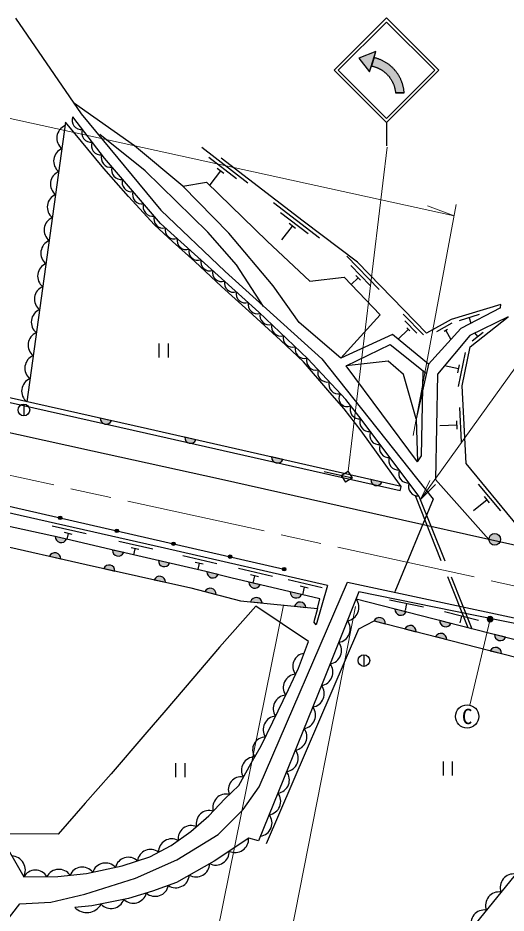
# Model space of a CAD drawing. Units: millimetres at full size, sheet at 1:1000; details may follow other scales. Extents: x 40000 to 680000, y 20000 to 380000.
# Drawn here: x 372594 to 414581, y 238058 to 315110 of the extents above; entities that cross this region are included whole.
import ezdxf
from ezdxf.enums import TextEntityAlignment as Align

# ---------------------------------------------------------------- set-up
doc = ezdxf.new("R2010")
doc.units = ezdxf.units.MM
doc.header["$LTSCALE"] = 1000
doc.linetypes.add('CHAIN', pattern=[18.5, 12, -1.5, 3.5, -1.5])
doc.linetypes.add('DASHED', pattern=[7.5, 6, -1.5])
for name, color, linetype, lineweight in [('M-BGD', 7, 'Continuous', 25), ('M-BMK', 2, 'CHAIN', 13), ('M-BMK-ROW', 30, 'Continuous', 25), ('M-STR-HTXT', 7, 'Continuous', 13), ('M-STR-STRC', 7, 'Continuous', 25)]:
    doc.layers.add(name, color=color, linetype=linetype, lineweight=lineweight)
doc.styles.add('ＭＳ ゴシック', font='')
doc.styles.get('ＭＳ ゴシック').set_extended_font_data('MS Gothic')

# ---------------------------------------------------------------- blocks, each defined once
blk = doc.blocks.new('open_arrow')
at = {"color": 0, "linetype": 'Continuous', "lineweight": -2}
blk.add_lwpolyline([(7.5, 1.25), (0, 0), (7.5, -1.25)], dxfattribs=at)

msp = doc.modelspace()

# ---------------------------------------------------------------- hatches: boundary and pattern name
at = {"layer": 'M-BGD'}
for points in [[(380639, 280436, -0.82183), (379672, 280653)], [(387910, 278793, -0.82183), (386944, 279013)], [(395380, 277097, -0.82183), (394414, 277316)], [(403907, 275160, -0.82183), (402941, 275379)], [(376079, 272117, -0.41421), (376259, 272229, -0.41421), (376371, 272050, -1)], [(376768, 270242, -0.82183), (375804, 270470)], [(380952, 270999, -0.41421), (381132, 271112, -0.41421), (381245, 270932, -1)], [(413105, 270228, -1), (414105, 270228, -1)], [(385826, 269882, -0.41421), (386006, 269995, -0.41421), (386118, 269815, -1)], [(375312, 268769, -0.82183), (376278, 268549)], [(381690, 269086, -0.82183), (380724, 269308)], [(385642, 268179, -0.82183), (384676, 268400)], [(390700, 268765, -0.41421), (390879, 268877, -0.41421), (390992, 268698, -1)], [(379975, 267717, -0.82183), (380942, 267502)], [(389810, 267193, -0.82183), (388850, 267439)], [(395348, 267699, -0.41421), (395528, 267812, -0.41421), (395641, 267632, -1)], [(384316, 266752, -0.82183), (385284, 266537)], [(388680, 265739, -0.82183), (389640, 265491)], [(393427, 266316, -0.82183), (392463, 266544)], [(392611, 264859, -0.82183), (393596, 264758)], [(396985, 265475, -0.82183), (396021, 265703)], [(396376, 264473, -0.82183), (397362, 264371)], [(405977, 263981, -0.82183), (405017, 264226)], [(403232, 263206, -0.82183), (404192, 262960)], [(405882, 262527, -0.82183), (406842, 262281)], [(409833, 262996, -0.82183), (408873, 263241)], [(408517, 261852, -0.82183), (409477, 261606)], [(414542, 261794, -0.82183), (413582, 262039)], [(413224, 260645, -0.82183), (414184, 260399)]]:
    msp.add_hatch(color=256, dxfattribs=at).paths.add_polyline_path(points)
at = {"layer": 'M-STR-HTXT'}
msp.add_hatch(color=256, dxfattribs=at).paths.add_polyline_path([(412995, 263228, -0.41421), (413079, 263571, -0.41421), (413423, 263487, -1)])
at = {"layer": 'M-STR-STRC'}
for points in [[(403222, 311688), (403388, 312207), (401918, 311643), (402830, 310459), (402996, 310978), (402996, 310978)], [(403226, 311700), (403226, 311700), (403388, 312207), (401918, 311643), (402830, 310459), (402996, 310978), (402996, 310978)], [(405127, 310476), (405091, 310522), (405055, 310567), (405017, 310611), (404979, 310655), (404940, 310698), (404900, 310740), (404860, 310782), (404818, 310822), (404777, 310863), (404734, 310902), (404691, 310941), (404647, 310979), (404602, 311016), (404557, 311052), (404511, 311088), (404464, 311123), (404417, 311157), (404370, 311190), (404321, 311222), (404273, 311253), (404223, 311284), (404173, 311314), (404123, 311343), (404072, 311371), (404021, 311398), (403969, 311424), (403917, 311449), (403864, 311474), (403811, 311497), (403757, 311519), (403703, 311541), (403649, 311562), (403594, 311581), (403539, 311600), (403484, 311618), (403429, 311635), (403373, 311650), (403317, 311665), (403260, 311679), (403222, 311688), (402996, 310978), (403000, 310977), (403044, 310968), (403088, 310958), (403132, 310947), (403175, 310936), (403219, 310923), (403262, 310910), (403305, 310897), (403348, 310882), (403390, 310867), (403432, 310851), (403474, 310834), (403516, 310817), (403557, 310798), (403598, 310780), (403639, 310760), (403679, 310740), (403719, 310719), (403759, 310697), (403798, 310675), (403837, 310651), (403875, 310628), (403913, 310603), (403951, 310578), (403988, 310552), (404024, 310526), (404060, 310499), (404096, 310471), (404131, 310443), (404166, 310414), (404200, 310385), (404234, 310355), (404267, 310324), (404299, 310293), (404332, 310261), (404363, 310229), (404394, 310196), (404424, 310163), (404454, 310129), (404483, 310094), (404512, 310059), (404540, 310024), (404567, 309988), (404594, 309951), (404620, 309915), (404645, 309877), (404670, 309840), (404694, 309801), (404717, 309763), (404740, 309724), (404762, 309684), (404783, 309645), (404804, 309605), (404824, 309564), (404843, 309523), (404862, 309482), (404880, 309441), (404897, 309399), (404913, 309357), (404929, 309315), (404943, 309272), (404958, 309229), (404971, 309186), (404984, 309143), (404995, 309099), (405007, 309055), (405017, 309011), (405026, 308967), (405035, 308923), (405043, 308879), (405051, 308834), (405057, 308789), (405063, 308745), (405068, 308700), (405072, 308655), (405815, 308656), (405811, 308714), (405805, 308772), (405799, 308830), (405792, 308887), (405784, 308945), (405774, 309002), (405764, 309059), (405753, 309116), (405740, 309173), (405727, 309229), (405713, 309286), (405698, 309342), (405682, 309397), (405664, 309453), (405646, 309508), (405627, 309563), (405607, 309617), (405586, 309672), (405564, 309725), (405541, 309779), (405517, 309832), (405493, 309884), (405467, 309936), (405441, 309988), (405413, 310039), (405385, 310090), (405356, 310140), (405325, 310190), (405295, 310239), (405263, 310287), (405230, 310335), (405197, 310383), (405162, 310430)]]:
    msp.add_hatch(color=256, dxfattribs=at).paths.add_polyline_path(points)

# ---------------------------------------------------------------- linework, layer by layer
at = {"layer": 'M-BGD'}
for p, q in [((376699, 306149), (373356, 282070)), ((392367, 300890), (388406, 303941)), ((391392, 301262), (389015, 303093)), ((390298, 301727), (389743, 302154)), ((390020, 301940), (389105, 300752)), ((398534, 296138), (394573, 299190)), ((397559, 296511), (395183, 298342)), ((396188, 297189), (395272, 296001)), ((396465, 296975), (395910, 297403)), ((403677, 291721), (400889, 294590)), ((402905, 292086), (401232, 293807)), ((402048, 292537), (401658, 292938)), ((401853, 292738), (401255, 292161)), ((414096, 290148), (414139, 290456)), ((407468, 287820), (405726, 289613)), ((406905, 287970), (405859, 289046)), ((412257, 289569), (410535, 289045)), ((411396, 289307), (411543, 288825)), ((406167, 288299), (405302, 287458)), ((406289, 288173), (406045, 288424)), ((409905, 288833), (408597, 288098)), ((409550, 288289), (409245, 288118)), ((409398, 288204), (409829, 287436)), ((411674, 287316), (412615, 288061)), ((412144, 287688), (411904, 287992)), ((384712, 287080), (384712, 285880)), ((385512, 287080), (385512, 285880)), ((410475, 283371), (411092, 286307)), ((410490, 284900), (409282, 285155)), ((410418, 284558), (410562, 285243)), ((373106, 281862), (373106, 280862)), ((410748, 278588), (410592, 281583)), ((380639, 280436), (379672, 280653)), ((342110, 279905), (395494, 267665)), ((410370, 280070), (408872, 279992)), ((410388, 279720), (410352, 280419)), ((387910, 278793), (386944, 279013)), ((395380, 277097), (394414, 277316)), ((403907, 275160), (402941, 275379)), ((405482, 274392), (405571, 274782)), ((414129, 272668), (412220, 274983)), ((412943, 273634), (411786, 272680)), ((413166, 273364), (412720, 273904)), ((378457, 270689), (375532, 271355)), ((376768, 270242), (375804, 270470)), ((377269, 270652), (376587, 270807)), ((376928, 270730), (376815, 270231)), ((384192, 269385), (381267, 270050)), ((381690, 269086), (380724, 269308)), ((383004, 269348), (382322, 269503)), ((382663, 269425), (382540, 268891)), ((375312, 268769), (376278, 268549)), ((385642, 268179), (384676, 268400)), ((389708, 268129), (386783, 268795)), ((388520, 268092), (387838, 268247)), ((388179, 268169), (388055, 267625)), ((379975, 267717), (380942, 267502)), ((389810, 267193), (388850, 267439)), ((394479, 267041), (391554, 267708)), ((384316, 266752), (385284, 266537)), ((393291, 267004), (392609, 267160)), ((392950, 267082), (392809, 266463)), ((398753, 266067), (395828, 266734)), ((393427, 266316), (392463, 266544)), ((397565, 266030), (396883, 266186)), ((397224, 266108), (397075, 265454)), ((399226, 266267), (398251, 262867)), ((388680, 265739), (389640, 265491)), ((396985, 265475), (396021, 265703)), ((392611, 264859), (393596, 264758)), ((396376, 264473), (397362, 264371)), ((407489, 264398), (404549, 264991)), ((406019, 264695), (405900, 264107)), ((398352, 264270), (398059, 263128)), ((405977, 263981), (405017, 264226)), ((412196, 263251), (409287, 263986)), ((410741, 263618), (410594, 263036)), ((398251, 262867), (398059, 263128)), ((403232, 263206), (404192, 262960)), ((409833, 262996), (408873, 263241)), ((405882, 262527), (406842, 262281)), ((414542, 261794), (413582, 262039)), ((408517, 261852), (409477, 261606)), ((413224, 260645), (414184, 260399)), ((402350, 260295), (402350, 259295)), ((427964, 256839), (411625, 236764)), ((386149, 250956), (386149, 249756)), ((386949, 250956), (386949, 249756)), ((409158, 251115), (409158, 249915)), ((409958, 251115), (409958, 249915))]:
    msp.add_line(p, q, dxfattribs=at)
at = {"layer": 'M-BGD', "linetype": 'DASHED'}
for p, q in [((406752, 273990), (411282, 262626)), ((407088, 273958), (411642, 262535))]:
    msp.add_line(p, q, dxfattribs=at)
at = {"layer": 'M-BGD'}
for points in [[(414096, 290148), (410677, 288376), (407906, 285307), (404804, 287870), (400356, 285829), (396787, 288888), (394534, 292051), (390730, 296569), (386777, 300635), (382616, 304105), (377379, 307806)], [(405571, 274782), (402108, 279559), (400652, 281465), (399436, 282855), (397149, 285497), (395174, 287363), (392469, 289858), (390115, 292003), (387800, 294138), (385904, 295871), (384338, 297292), (382098, 299733), (379986, 302141), (376699, 306149)], [(407088, 273958), (402104, 280566), (400803, 282258), (397531, 285753), (393316, 289794), (384868, 297409), (380034, 303037), (377314, 306600)], [(393730, 290283), (391383, 293857), (388915, 296658), (383527, 301941), (379638, 305065)], [(414139, 290456), (409864, 289154), (407747, 287965), (401804, 294080), (397124, 297604), (390069, 303039)], [(386777, 300635), (388807, 300985), (394042, 295895), (397694, 292459), (400641, 292800), (403762, 289555), (400356, 285829)], [(439179, 295150), (437411, 287006), (437651, 282172), (439830, 274135), (430379, 272401), (422818, 273000), (415583, 271375), (411143, 276761), (410796, 283441), (411502, 286797), (414767, 289382)], [(405571, 274782), (383747, 279739), (353480, 286529), (336880, 290097)], [(405482, 274392), (383659, 279349), (353394, 286138), (336796, 289706)], [(414767, 289382), (411449, 287771), (408688, 284438), (408516, 275376), (413105, 270228)], [(509632, 270673), (499211, 266388), (493583, 264374), (489178, 263202), (485189, 262296), (480768, 261607), (476097, 261220), (467853, 260910), (461606, 261049), (454935, 261455), (445469, 262901), (438377, 264382), (426338, 267284), (413105, 270228), (405675, 271868), (389859, 275428), (379020, 277814), (364046, 281106), (348220, 284693), (335493, 287431)], [(407906, 285307), (406838, 280615), (406971, 276908), (400829, 285165), (404620, 286985), (407726, 284514)], [(406838, 280615), (405750, 284416), (404442, 285565), (400829, 285165)], [(406971, 276908), (407294, 277420), (407457, 284728)], [(340050, 262852), (343122, 275946), (352961, 273871), (359636, 272291), (370615, 269836), (378459, 268054), (387470, 266051), (391750, 264948), (398352, 264270), (398566, 265102), (390893, 266916), (388755, 267464), (380658, 269323), (376169, 270384), (370759, 271572), (367544, 272322), (363387, 273297), (358652, 274400), (354121, 275461), (350478, 276307), (346267, 277304), (341939, 278268), (334688, 280003), (333943, 281400)], [(399226, 266267), (385206, 269462), (371273, 272631), (356189, 276096), (345268, 278675), (337957, 280299), (337126, 279420)], [(494541, 257575), (479241, 254772), (466269, 254248), (456765, 254900), (442016, 257467), (431674, 259606), (425389, 260939), (411776, 263715), (401930, 265701), (398814, 257925), (393301, 244274), (392441, 244502), (389461, 242536), (386234, 240684), (384160, 239938), (382099, 239309), (378945, 238670), (377491, 238537)], [(486684, 252749), (479085, 251886), (471442, 251443), (463657, 251523), (457929, 251872), (444342, 254181), (430032, 257841), (411642, 262535), (401680, 265078)], [(371073, 244729), (373091, 241173), (376039, 241203), (378506, 241466), (381570, 242121), (383950, 242892), (385771, 243874), (387476, 245088), (389028, 246427), (390377, 247901), (391582, 249039), (392655, 250969), (393519, 252447), (394507, 254509), (395853, 257318), (396722, 259143), (397600, 261434), (393053, 264490), (389929, 260938), (387635, 258246), (385323, 255524), (383518, 253427), (380622, 250038), (378389, 247523), (376049, 244850), (370932, 244869)], [(393983, 244058), (401928, 262529), (403232, 263206)], [(403232, 263206), (425486, 257502), (443750, 252616), (452711, 250790), (459742, 249854), (467989, 249397), (477293, 249654), (485691, 250624)]]:
    msp.add_lwpolyline(points, dxfattribs=at)
for centre, radius in [((373106, 281362), 500), ((376225, 272083), 150), ((381099, 270966), 150), ((413605, 270228), 500), ((385972, 269849), 150), ((390846, 268731), 150), ((395494, 267665), 150), ((402350, 259795), 500)]:
    msp.add_circle(centre, radius, dxfattribs=at)
for centre, radius, start, end in [((378039, 306290), 789, 156.87872, 277.84525), ((377102, 304771), 1160, 112.58095, 231.61057), ((378872, 305199), 789, 156.87872, 277.84525), ((379706, 304108), 789, 156.87872, 277.84525), ((376827, 302790), 1160, 112.58095, 231.61057), ((380557, 303048), 794, 159.50937, 280.0788), ((381453, 302002), 802, 160.73341, 280.5907), ((376552, 300809), 1160, 112.58095, 231.61057), ((382357, 300949), 802, 160.73341, 280.5907), ((376277, 298828), 1160, 112.58095, 231.61057), ((383262, 299896), 802, 160.73341, 280.5907), ((384166, 298843), 802, 160.73341, 280.5907), ((376002, 296847), 1160, 112.58095, 231.61057), ((385094, 297831), 812, 164.00356, 283.07347), ((386046, 296868), 787, 167.4166, 288.52482), ((375727, 294866), 1160, 112.58095, 231.61057), ((387064, 295950), 787, 167.4166, 288.52482), ((388082, 295032), 787, 167.4166, 288.52482), ((375452, 292885), 1160, 112.58095, 231.61057), ((389101, 294115), 787, 167.4166, 288.52482), ((390119, 293197), 787, 167.4166, 288.52482), ((391137, 292279), 787, 167.4166, 288.52482), ((375177, 290904), 1160, 112.58095, 231.61057), ((392156, 291361), 787, 167.4166, 288.52482), ((393178, 290439), 792, 167.20061, 287.87726), ((374902, 288923), 1160, 112.58095, 231.61057), ((394213, 289501), 812, 166.45716, 285.48678), ((395221, 288534), 812, 166.45716, 285.48678), ((374627, 286942), 1160, 112.58095, 231.61057), ((396230, 287574), 812, 166.45716, 285.48678), ((397238, 286608), 812, 166.45716, 285.48678), ((374351, 284961), 1160, 112.58095, 231.61057), ((398231, 285598), 808, 163.66539, 283.02595), ((399192, 284581), 812, 163.6, 282.62962), ((374076, 282980), 1160, 112.58095, 231.61057), ((400149, 283559), 812, 163.6, 282.62962), ((400922, 282369), 715, 146.29063, 294.4486), ((401963, 281413), 806, 157.77186, 277.35391), ((380177, 280640), 505, 178.52646, 336.18465), ((402817, 280304), 812, 157.51018, 276.5398), ((387449, 278998), 505, 178.37355, 336.03174), ((403660, 279187), 812, 157.51018, 276.5398), ((404503, 278069), 812, 157.51018, 276.5398), ((394919, 277302), 505, 178.37355, 336.03174), ((405309, 277001), 812, 157.51018, 276.5398), ((406152, 275883), 812, 157.51018, 276.5398), ((403445, 275365), 505, 178.37355, 336.03174), ((406995, 274765), 812, 157.51018, 276.5398), ((376309, 270451), 505, 177.87789, 335.53608), ((375774, 268564), 505, 358.37759, 156.03578), ((381229, 269292), 505, 178.23946, 335.89765), ((385181, 268385), 505, 178.23946, 335.89765), ((380437, 267514), 505, 358.63357, 156.29176), ((389355, 267411), 505, 176.78887, 334.44706), ((384779, 266549), 505, 358.63357, 156.29176), ((389136, 265520), 505, 356.72376, 154.38195), ((392968, 266526), 505, 177.86927, 335.52746), ((393093, 264711), 505, 5.3072, 162.96539), ((396525, 265685), 505, 177.86927, 335.52746), ((400761, 264369), 1160, 278.64911, 37.67873), ((396859, 264325), 505, 5.3072, 162.96539), ((405522, 264198), 505, 176.84918, 334.50737), ((400018, 262512), 1160, 278.64911, 37.67873), ((403688, 262989), 505, 356.79261, 154.4508), ((406338, 262309), 505, 356.79261, 154.4508), ((409378, 263214), 505, 176.84918, 334.50737), ((408973, 261634), 505, 356.79261, 154.4508), ((414086, 262012), 505, 176.85211, 334.51031), ((399274, 260656), 1160, 278.64911, 37.67873), ((413680, 260427), 505, 356.79261, 154.4508), ((397332, 259317), 1102, 96.47604, 218.92901), ((398529, 258799), 1161, 278.63343, 37.64832), ((396574, 257470), 1158, 94.9368, 214.08934), ((397783, 256945), 1160, 278.49286, 37.52248), ((395714, 255665), 1160, 94.8767, 213.90632), ((397034, 255091), 1160, 278.49286, 37.52248), ((394849, 253861), 1160, 94.87849, 213.90811), ((396285, 253236), 1160, 278.49286, 37.52248), ((393892, 252106), 1108, 90.31318, 212.41308), ((395536, 251382), 1160, 278.49286, 37.52248), ((392985, 250352), 1160, 91.40609, 210.43571), ((391782, 248693), 1090, 79.24398, 202.49614), ((394787, 249527), 1160, 278.49286, 37.52248), ((390510, 247152), 1156, 76.73923, 196.04883), ((394038, 247673), 1160, 278.49286, 37.52248), ((389055, 245761), 1126, 72.16605, 193.19413), ((393289, 245818), 1160, 278.49286, 37.52248), ((387515, 244445), 1148, 67.29013, 187.01207), ((385821, 243319), 1130, 60.63273, 181.38713), ((391282, 244443), 1160, 243.90116, 2.93078), ((383994, 242398), 1133, 52.06045, 172.67796), ((371994, 241751), 1241, 332.20136, 86.95086), ((382082, 241732), 1131, 45.79662, 166.49897), ((389600, 243364), 1172, 243.44806, 1.81384), ((378127, 240892), 1131, 37.33636, 158.06528), ((380127, 241211), 1160, 42.55407, 161.58369), ((387916, 242328), 1160, 240.33888, 359.36851), ((374097, 240594), 1160, 31.08325, 150.11287), ((376120, 240675), 1152, 33.72163, 153.22916), ((386178, 241411), 1167, 236.84775, 355.4931), ((415238, 240270), 1160, 81.34375, 200.37337), ((384396, 240670), 1168, 229.70405, 348.33435), ((382510, 240080), 1170, 226.61616, 345.1131), ((413975, 238719), 1160, 81.34375, 200.37337), ((380610, 239608), 1160, 221.95134, 340.98096), ((378509, 239523), 1417, 224.09323, 330.84338), ((412713, 237168), 1160, 81.34375, 200.37337)]:
    msp.add_arc(centre, radius, start, end, dxfattribs=at)
at = {"layer": 'M-BMK'}
msp.add_lwpolyline([(266708, 299375), (363972, 277476), (444932, 259735), (452346, 258294), (457309, 257709), (461860, 257256), (467087, 256886), (471955, 257024), (477157, 257476), (482897, 258270), (490671, 259842), (499917, 262789), (506462, 265379), (554659, 289979)], dxfattribs=at)
at = {"layer": 'M-BMK-ROW'}
for points in [[(372391, 315098), (378037, 306844), (384891, 298552), (390422, 293277), (398728, 285760), (408296, 273687), (405006, 265717)], [(369205, 234291), (372746, 238854), (375437, 239009), (378351, 239697), (382718, 241074), (386250, 242637), (389830, 244815), (391972, 246968), (393338, 248925), (400933, 266547), (431629, 259959)]]:
    msp.add_lwpolyline(points, dxfattribs=at)
at = {"layer": 'M-STR-HTXT'}
for p, q in [((400995, 276106), (404355, 303990)), ((406585, 279173), (410297, 299060)), ((410113, 298077), (407812, 298931)), ((388485, 230131), (395436, 264569)), ((401637, 264439), (394565, 228530)), ((413209, 263357), (411461, 255959))]:
    msp.add_line(p, q, dxfattribs=at)
for points in [[(341685, 313245), (370478, 306762), (410113, 298077)], [(407211, 273649), (430615, 306212), (452265, 306212)]]:
    msp.add_lwpolyline(points, dxfattribs=at)
msp.add_circle((413209, 263357), 250, dxfattribs=at)
at = {"layer": 'M-STR-STRC'}
for p, q in [((399795, 310610), (404295, 315110)), ((400148, 310610), (404295, 314756)), ((408795, 310609), (404295, 315110)), ((408442, 310609), (404295, 314756)), ((403388, 312207), (401918, 311643)), ((402830, 310459), (403388, 312207)), ((401918, 311643), (402830, 310459)), ((399795, 310610), (404295, 306109)), ((400148, 310610), (404295, 306463)), ((404295, 306463), (408442, 310609)), ((404295, 306109), (408795, 310609)), ((405815, 308656), (405072, 308655)), ((404295, 306109), (404295, 304110)), ((398930, 276061), (401370, 275515)), ((400404, 275732), (400995, 276106)), ((401370, 275515), (400995, 276106)), ((400404, 275732), (400779, 275140)), ((401370, 275515), (400779, 275140))]:
    msp.add_line(p, q, dxfattribs=at)
for points in [[(403388, 312207), (401918, 311643), (402830, 310459)], [(403388, 312207), (401918, 311643), (402830, 310459)], [(403222, 311688), (403388, 312207), (401918, 311643), (402830, 310459), (402996, 310978)], [(403222, 311688), (402996, 310978), (402996, 310978), (403000, 310977), (403044, 310968), (403088, 310958), (403132, 310947), (403175, 310936), (403219, 310923), (403262, 310910), (403305, 310897), (403348, 310882), (403390, 310867), (403432, 310851), (403474, 310834), (403516, 310817), (403557, 310798), (403598, 310780), (403639, 310760), (403679, 310740), (403719, 310719), (403759, 310697), (403798, 310675), (403837, 310651), (403875, 310628), (403913, 310603), (403951, 310578), (403988, 310552), (404024, 310526), (404060, 310499), (404096, 310471), (404131, 310443), (404166, 310414), (404200, 310385), (404234, 310355), (404267, 310324), (404299, 310293), (404332, 310261), (404363, 310229), (404394, 310196), (404424, 310163), (404454, 310129), (404483, 310094), (404512, 310059), (404540, 310024), (404567, 309988), (404594, 309951), (404620, 309915), (404645, 309877), (404670, 309840), (404694, 309801), (404717, 309763), (404740, 309724), (404762, 309684), (404783, 309645), (404804, 309605), (404824, 309564), (404843, 309523), (404862, 309482), (404880, 309441), (404897, 309399), (404913, 309357), (404929, 309315), (404943, 309272), (404958, 309229), (404971, 309186), (404984, 309143), (404995, 309099), (405007, 309055), (405017, 309011), (405026, 308967), (405035, 308923), (405043, 308879), (405051, 308834), (405057, 308789), (405063, 308745), (405068, 308700), (405072, 308655), (405072, 308655), (405815, 308656), (405815, 308656), (405811, 308714), (405805, 308772), (405799, 308830), (405792, 308887), (405784, 308945), (405774, 309002), (405764, 309059), (405753, 309116), (405740, 309173), (405727, 309229), (405713, 309286), (405698, 309342), (405682, 309397), (405664, 309453), (405646, 309508), (405627, 309563), (405607, 309617), (405586, 309672), (405564, 309725), (405541, 309779), (405517, 309832), (405493, 309884), (405467, 309936), (405441, 309988), (405413, 310039), (405385, 310090), (405356, 310140), (405325, 310190), (405295, 310239), (405263, 310287), (405230, 310335), (405197, 310383), (405162, 310430), (405127, 310476), (405091, 310522), (405055, 310567), (405017, 310611), (404979, 310655), (404940, 310698), (404900, 310740), (404860, 310782), (404818, 310822), (404777, 310863), (404734, 310902), (404691, 310941), (404647, 310979), (404602, 311016), (404557, 311052), (404511, 311088), (404464, 311123), (404417, 311157), (404370, 311190), (404321, 311222), (404273, 311253), (404223, 311284), (404173, 311314), (404123, 311343), (404072, 311371), (404021, 311398), (403969, 311424), (403917, 311449), (403864, 311474), (403811, 311497), (403757, 311519), (403703, 311541), (403649, 311562), (403594, 311581), (403539, 311600), (403484, 311618), (403429, 311635), (403373, 311650), (403317, 311665), (403260, 311679)]]:
    msp.add_lwpolyline(points, close=True, dxfattribs=at)
msp.add_circle((411231, 254986), 1000, dxfattribs=at)

# ---------------------------------------------------------------- block references
at = {"layer": 'M-STR-HTXT', "xscale": 240, "yscale": 240, "rotation": 54.3}
msp.add_blockref('open_arrow', (407211, 273649), dxfattribs=at)

# ---------------------------------------------------------------- texts
at = {"layer": 'M-STR-STRC', "style": 'ＭＳ ゴシック'}
msp.add_text('C', height=1320, dxfattribs=at).set_placement((411231, 254986), align=Align.MIDDLE_CENTER)

doc.saveas('drawing.dxf')
